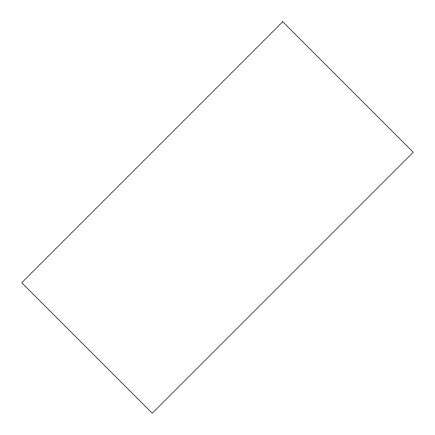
<?xml version="1.0" encoding="UTF-8"?>
<svg xmlns="http://www.w3.org/2000/svg" width="435" height="435" viewBox="0 0 435 435"><rect width="100%" height="100%" fill="white"/><g stroke="black" fill="none" stroke-linecap="round" stroke-linejoin="round"><path stroke-width="0.65" d="M282.75 21.75L21.75 282.75L152.25 413.25L413.25 152.25L282.75 21.75"/></g></svg>
